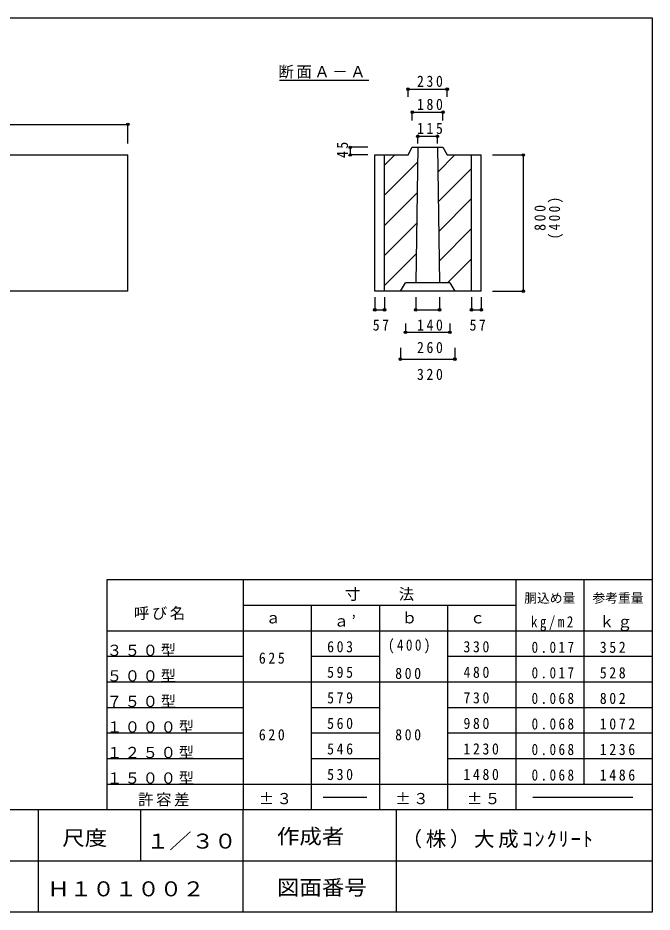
# Model space of a CAD drawing. Units: millimetres, scale not verified. Extents: x -3887 to 3913, y -2686 to 2564.
# Drawn here: x 191 to 3913, y -2686 to 2564 of the extents above; entities that cross this region are included whole.
import ezdxf
from ezdxf.enums import TextEntityAlignment as Align

# ---------------------------------------------------------------- set-up
doc = ezdxf.new("R2010")
doc.units = ezdxf.units.MM
doc.header["$LTSCALE"] = 30
doc.header["$PDMODE"] = 32
doc.header["$PDSIZE"] = 15
for name, color, linetype in [('0-1', 7, 'Continuous'), ('0-2', 7, 'Continuous'), ('0-3', 7, 'Continuous')]:
    doc.layers.add(name, color=color, linetype=linetype)
doc.styles.add('ＭＳ ゴシック', font='')
doc.styles.get('ＭＳ ゴシック').set_extended_font_data('MS Gothic')

msp = doc.modelspace()

# ---------------------------------------------------------------- linework, layer by layer
at = {"layer": '0-1'}
for p, q in [((2537.84, 1804.61), (2526.08, 1009.61)), ((2652.84, 1804.61), (2664.6, 1009.61)), ((-643.37, 1759.61), (836.64, 1759.61)), ((836.64, 959.61), (836.64, 1759.61)), ((2285.34, 1759.61), (2480.34, 1759.61)), ((2285.34, 959.61), (2285.34, 1759.61)), ((2342.34, 959.61), (2342.34, 1759.61)), ((2342.34, 1699.9), (2402.05, 1759.61)), ((2654.99, 1659), (2755.6, 1759.61)), ((2710.34, 1759.61), (2910.34, 1759.61)), ((2853.34, 959.61), (2853.34, 1759.61)), ((2910.34, 959.61), (2910.34, 1759.61)), ((2342.34, 1523.12), (2536.54, 1717.33)), ((2657.57, 1484.8), (2852.38, 1679.61)), ((2342.34, 1346.35), (2533.89, 1537.9)), ((2660.14, 1310.6), (2853.34, 1503.79)), ((2342.34, 1169.57), (2531.24, 1358.47)), ((2662.72, 1136.4), (2853.34, 1327.02)), ((2342.34, 992.79), (2528.58, 1179.04)), ((2712.71, 1009.61), (2853.34, 1150.24)), ((2435.34, 959.61), (2465.34, 1009.61)), ((2725.34, 1009.61), (2465.34, 1009.61)), ((2725.34, 1009.61), (2755.34, 959.61)), ((836.64, 959.61), (-643.37, 959.61)), ((2910.34, 959.61), (2285.34, 959.61))]:
    msp.add_line(p, q, dxfattribs=at)
msp.add_lwpolyline([(2480.34, 1759.61), (2505.34, 1804.61), (2685.34, 1804.61), (2710.34, 1759.61)], dxfattribs=at)
at = {"layer": '0-2'}
for p, q in [((1726.05, 2199.44), (2249.62, 2199.44)), ((-643.37, 1939.19), (836.64, 1939.19)), ((836.64, 1826.09), (836.64, 1939.19)), ((3912.63, -735.58), (712.63, -735.58)), ((712.63, -735.58), (712.63, -2085.58)), ((1512.63, -735.58), (1512.63, -2085.58)), ((3112.63, -735.58), (3112.63, -2085.58)), ((3512.63, -735.58), (3512.63, -1935.58)), ((3112.63, -885.58), (1512.63, -885.58)), ((1912.63, -885.58), (1912.63, -2085.58)), ((2312.63, -885.58), (2312.63, -2085.58)), ((2712.63, -885.58), (2712.63, -2085.58)), ((3912.63, -1035.58), (712.63, -1035.58)), ((1512.63, -1185.58), (712.63, -1185.58)), ((2312.63, -1185.58), (1912.63, -1185.58)), ((3912.63, -1185.58), (2712.63, -1185.58)), ((1912.63, -1335.58), (712.63, -1335.58)), ((2712.63, -1335.58), (1912.63, -1335.58)), ((3912.63, -1335.58), (2712.63, -1335.58)), ((1512.63, -1485.58), (712.63, -1485.58)), ((2312.63, -1485.58), (1912.63, -1485.58)), ((3912.63, -1485.58), (2712.63, -1485.58)), ((1512.63, -1635.58), (712.63, -1635.58)), ((2312.63, -1635.58), (1912.63, -1635.58)), ((3912.63, -1635.58), (2712.63, -1635.58)), ((1512.63, -1785.58), (712.63, -1785.58)), ((2312.63, -1785.58), (1912.63, -1785.58)), ((3912.63, -1785.58), (2712.63, -1785.58)), ((3912.63, -1935.58), (712.63, -1935.58)), ((1983, -2010.58), (2238.56, -2010.58)), ((3212.96, -2010.58), (3798.71, -2010.58))]:
    msp.add_line(p, q, dxfattribs=at)
at = {"layer": '0-2', "color": 4}
for p, q in [((2480.34, 2145.98), (2710.34, 2145.98)), ((2480.34, 2100.83), (2480.34, 2145.98)), ((2710.34, 2100.83), (2710.34, 2145.98)), ((2505.34, 2010.53), (2685.34, 2010.53)), ((2505.34, 1962.56), (2505.34, 2010.53)), ((2685.34, 1962.56), (2685.34, 2010.53)), ((2537.84, 1869.43), (2652.84, 1869.43)), ((2537.84, 1827.1), (2537.84, 1869.43)), ((2652.84, 1827.1), (2652.84, 1869.43)), ((2141.42, 1804.61), (2141.42, 1759.61)), ((2243.88, 1804.61), (2141.42, 1804.61)), ((2243.88, 1759.61), (2141.42, 1759.61)), ((2975.97, 1759.61), (3156.83, 1759.61)), ((3156.83, 1759.61), (3156.83, 959.61)), ((2975.97, 959.61), (3156.83, 959.61)), ((2285.34, 924.35), (2285.34, 850.19)), ((2342.34, 924.35), (2342.34, 850.19)), ((2525.34, 924.35), (2525.34, 850.19)), ((2665.34, 924.35), (2665.34, 850.19)), ((2853.34, 924.35), (2853.34, 850.19)), ((2910.34, 924.35), (2910.34, 850.19)), ((2285.34, 850.19), (2342.34, 850.19)), ((2525.34, 850.19), (2665.34, 850.19)), ((2853.34, 850.19), (2910.34, 850.19)), ((2465.34, 770.25), (2465.34, 718.33)), ((2725.34, 770.25), (2725.34, 718.33)), ((2465.34, 718.33), (2725.34, 718.33)), ((2435.34, 627.31), (2435.34, 560.57)), ((2755.34, 627.31), (2755.34, 560.57)), ((2435.34, 560.57), (2755.34, 560.57))]:
    msp.add_line(p, q, dxfattribs=at)
for p in [(2480.34, 2145.98), (2710.34, 2145.98), (2505.34, 2010.53), (2685.34, 2010.53), (2537.84, 1869.43), (2652.84, 1869.43), (2141.42, 1804.61), (2141.42, 1759.61), (3156.83, 1759.61), (3156.83, 959.61), (2285.34, 850.19), (2342.34, 850.19), (2525.34, 850.19), (2665.34, 850.19), (2853.34, 850.19), (2910.34, 850.19), (2465.34, 718.33), (2725.34, 718.33), (2435.34, 560.57), (2755.34, 560.57)]:
    msp.add_point(p, dxfattribs=at)
at = {"layer": '0-2'}
msp.add_point((836.64, 1939.19), dxfattribs=at)
at = {"layer": '0-3', "color": 2}
for p, q in [((3912.63, -2085.58), (-3887.37, -2085.58)), ((312.63, -2685.58), (312.63, -2085.58)), ((912.63, -2385.58), (912.63, -2085.58)), ((1512.63, -2685.58), (1512.63, -2085.58)), ((2412.63, -2685.58), (2412.63, -2085.58)), ((3912.63, -2385.58), (-3887.37, -2385.58)), ((3912.63, -2685.58), (-3887.37, -2685.58))]:
    msp.add_line(p, q, dxfattribs=at)
msp.add_lwpolyline([(-3887.37, -2685.58), (-3887.37, 2564.42), (3912.63, 2564.42), (3912.63, -2685.58)], dxfattribs=at)

# ---------------------------------------------------------------- texts
at = {"layer": '0-2', "color": 4, "style": 'ＭＳ ゴシック'}
for s, p in [('胴込め量', (3162.36, -885.58)), ('参考重量', (3562.36, -885.58))]:
    msp.add_text(s, height=54.99, dxfattribs=at).set_placement(p, align=Align.BOTTOM_LEFT)
at = {"layer": '0-2', "style": 'ＭＳ ゴシック'}
for s, p in [('ａ', (1643.37, -1010.36)), ('ｂ', (2443.37, -1010.36)), ('ｃ', (2843.37, -1010.36))]:
    msp.add_text(s, height=65.98, dxfattribs=at).set_placement(p, align=Align.BOTTOM_LEFT)
at = {"layer": '0-2', "char_height": 65.98, "attachment_point": 7, "style": 'ＭＳ ゴシック'}
for s, insert in [('\\T1.17;断面Ａ－Ａ', (1720.26, 2207.27)), ('\\T1.38;\\W0.9;230', (2532.84, 2158.48)), ('\\T1.38;\\W0.9;180', (2532.84, 2023.03)), ('\\T1.38;\\W0.9;115', (2532.84, 1881.93)), ('\\T1.36;\\W0.9;57', (2273.21, 727.5)), ('\\T1.38;\\W0.9;140', (2532.84, 727.5)), ('\\T1.36;\\W0.9;57', (2841.21, 727.5)), ('\\T1.38;\\W0.9;260', (2532.84, 595.65)), ('\\T1.38;\\W0.9;320', (2532.84, 437.88)), ('\\T1.17;寸\u3000\u3000法', (2110.18, -859.14)), ('\\T1.17;呼び名', (872.09, -970.96)), ('\\T1.17;ａ’', (2043.37, -1010.36)), ('\\T1.38;\\W0.85;kg/m2', (3201.54, -1035.58)), ('\\T1.17;ｋｇ', (3601.54, -1035.58)), ('\\T1.38;\\W0.9;603', (2005.62, -1161.11)), ('\\T1.38;\\W0.85;(400)', (2362.79, -1167.83)), ('\\T1.38;\\W0.9;330', (2805.62, -1161.11)), ('\\T1.38;\\W0.85;0.017', (3205.61, -1164.35)), ('\\T1.38;\\W0.9;352', (3605.61, -1164.35)), ('\\T1.17;３５０型', (712.63, -1185.58)), ('\\T1.38;\\W0.9;625', (1604.95, -1227.86)), ('\\T1.17;５００型', (712.63, -1335.58)), ('\\T1.38;\\W0.9;595', (2005.62, -1311.11)), ('\\T1.38;\\W0.9;800', (2404.95, -1317.83)), ('\\T1.38;\\W0.9;480', (2805.62, -1311.11)), ('\\T1.38;\\W0.85;0.017', (3205.61, -1314.35)), ('\\T1.38;\\W0.9;528', (3605.61, -1314.35)), ('\\T1.17;７５０型', (712.63, -1485.58)), ('\\T1.38;\\W0.9;579', (2005.62, -1461.11)), ('\\T1.38;\\W0.9;730', (2805.62, -1461.11)), ('\\T1.38;\\W0.85;0.068', (3205.61, -1464.35)), ('\\T1.38;\\W0.9;802', (3605.61, -1464.35)), ('\\T1.17;１０００型', (712.63, -1635.58)), ('\\T1.38;\\W0.9;560', (2005.62, -1611.11)), ('\\T1.38;\\W0.9;980', (2805.62, -1611.11)), ('\\T1.38;\\W0.85;0.068', (3205.61, -1614.35)), ('\\T1.38;\\W0.9;1072', (3605.61, -1614.35)), ('\\T1.38;\\W0.9;620', (1604.95, -1677.86)), ('\\T1.38;\\W0.9;800', (2404.95, -1677.86)), ('\\T1.17;１２５０型', (712.63, -1785.58)), ('\\T1.38;\\W0.9;546', (2005.62, -1761.11)), ('\\T1.38;\\W0.9;1230', (2805.62, -1761.11)), ('\\T1.38;\\W0.85;0.068', (3205.61, -1764.35)), ('\\T1.38;\\W0.9;1236', (3605.61, -1764.35)), ('\\T1.17;１５００型', (712.63, -1935.58)), ('\\T1.38;\\W0.9;530', (2005.62, -1911.11)), ('\\T1.38;\\W0.9;1480', (2805.62, -1911.11)), ('\\T1.38;\\W0.85;0.068', (3205.61, -1914.35)), ('\\T1.38;\\W0.9;1486', (3605.61, -1914.35)), ('\\T1.17;許容差', (896.76, -2064.96)), ('\\T1.17;±３', (1604.34, -2053.17)), ('\\T1.17;±３', (2405.68, -2053.17)), ('\\T1.17;±５', (2826.57, -2053.17))]:
    msp.add_mtext(s, dxfattribs=dict(at, insert=insert))
at = {"layer": '0-2', "char_height": 65.98, "attachment_point": 7, "rotation": 90, "style": 'ＭＳ ゴシック'}
for s, insert in [('\\T1.36;\\W0.9;45', (2128.92, 1741.49)), ('\\T1.38;\\W0.85;(400)', (3389.8, 1264.77)), ('\\T1.38;\\W0.9;800', (3288.29, 1314.12))]:
    msp.add_mtext(s, dxfattribs=dict(at, insert=insert))
at = {"layer": '0-3', "style": 'ＭＳ ゴシック', "width": 1.1}
for s, p in [('尺度', (451.12, -2320.23)), ('作成者', (1710.6, -2311.3)), ('１／３０', (946.24, -2339.17)), ('Ｈ１０１００２', (363.28, -2619.3)), ('図面番号', (1710.6, -2611.3))]:
    msp.add_text(s, height=87.98, dxfattribs=at).set_placement(p, align=Align.BOTTOM_LEFT)
at = {"layer": '0-3', "insert": (2443.06, -2311.3), "char_height": 87.98, "attachment_point": 7, "style": 'ＭＳ ゴシック'}
msp.add_mtext('\\T1.18;（株）大成ｺﾝｸﾘｰﾄ', dxfattribs=at)

doc.saveas('drawing.dxf')
